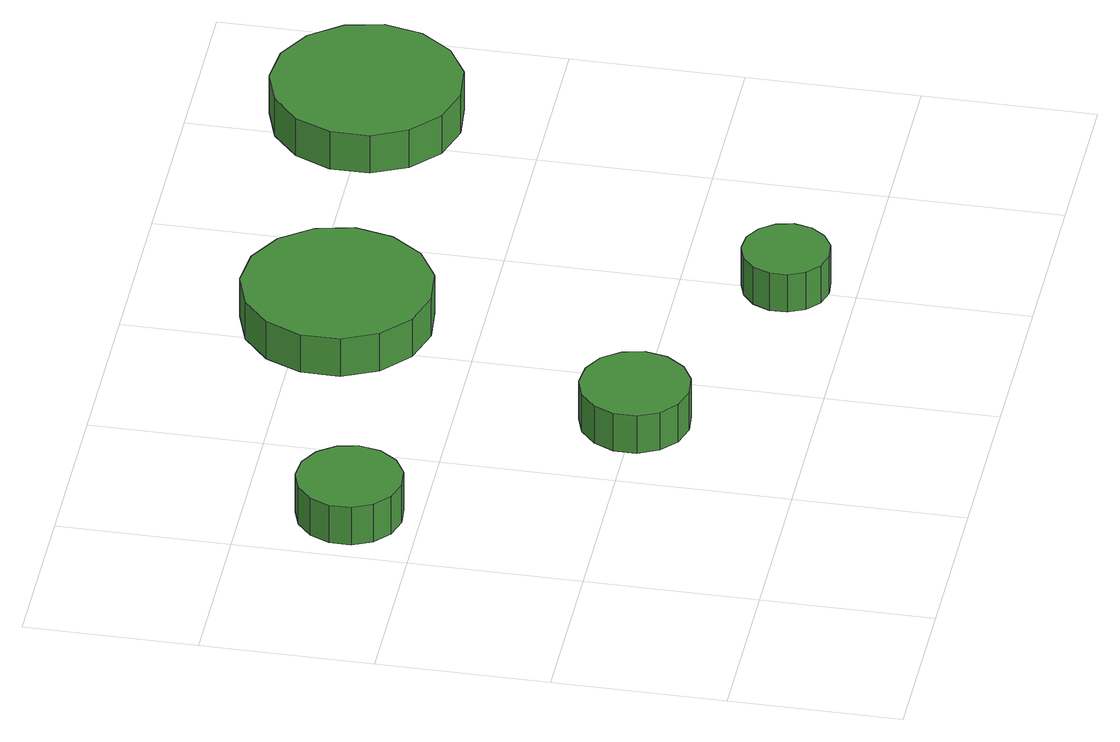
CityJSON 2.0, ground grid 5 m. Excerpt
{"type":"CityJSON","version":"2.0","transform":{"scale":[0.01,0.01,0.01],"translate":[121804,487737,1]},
"CityObjects":{
"tree1":{"type":"SolitaryVegetationObject","attributes":{"function":"something"},"geometry":[{"type":"MultiSurface","lod":"1","boundaries":[[[0,1,2,3,4,5,6,7,8,9,10,11,12,13,14]],[[15,16,17,18,19,20,21,22,23,24,25,26,27,28,29]],[[0,29,28,1]],[[1,28,27,2]],[[2,27,26,3]],[[3,26,25,4]],[[4,25,24,5]],[[5,24,23,6]],[[6,23,22,7]],[[7,22,21,8]],[[8,21,20,9]],[[9,20,19,10]],[[10,19,18,11]],[[11,18,17,12]],[[12,17,16,13]],[[13,16,15,14]],[[14,15,29,0]]]}]},
"tree2":{"type":"SolitaryVegetationObject","attributes":{"function":"something"},"geometry":[{"type":"MultiSurface","lod":"1","boundaries":[[[30,31,32,33,34,35,36,37,38,39,40,41,42,43,44]],[[45,46,47,48,49,50,51,52,53,54,55,56,57,58,59]],[[30,59,58,31]],[[31,58,57,32]],[[32,57,56,33]],[[33,56,55,34]],[[34,55,54,35]],[[35,54,53,36]],[[36,53,52,37]],[[37,52,51,38]],[[38,51,50,39]],[[39,50,49,40]],[[40,49,48,41]],[[41,48,47,42]],[[42,47,46,43]],[[43,46,45,44]],[[44,45,59,30]]]}]},
"tree3":{"type":"SolitaryVegetationObject","attributes":{"function":"something"},"geometry":[{"type":"MultiSurface","lod":"1","boundaries":[[[60,61,62,63,64,65,66,67,68,69,70,71,72,73,74]],[[75,76,77,78,79,80,81,82,83,84,85,86,87,88,89]],[[60,89,88,61]],[[61,88,87,62]],[[62,87,86,63]],[[63,86,85,64]],[[64,85,84,65]],[[65,84,83,66]],[[66,83,82,67]],[[67,82,81,68]],[[68,81,80,69]],[[69,80,79,70]],[[70,79,78,71]],[[71,78,77,72]],[[72,77,76,73]],[[73,76,75,74]],[[74,75,89,60]]]}]},
"tree4":{"type":"SolitaryVegetationObject","attributes":{"function":"something"},"geometry":[{"type":"MultiSurface","lod":"1","boundaries":[[[90,91,92,93,94,95,96,97,98,99,100,101,102,103,104]],[[105,106,107,108,109,110,111,112,113,114,115,116,117,118,119]],[[90,119,118,91]],[[91,118,117,92]],[[92,117,116,93]],[[93,116,115,94]],[[94,115,114,95]],[[95,114,113,96]],[[96,113,112,97]],[[97,112,111,98]],[[98,111,110,99]],[[99,110,109,100]],[[100,109,108,101]],[[101,108,107,102]],[[102,107,106,103]],[[103,106,105,104]],[[104,105,119,90]]]}]},
"tree5":{"type":"SolitaryVegetationObject","attributes":{"function":"something"},"geometry":[{"type":"MultiSurface","lod":"1","boundaries":[[[120,121,122,123,124,125,126,127,128,129,130,131,132,133,134]],[[135,136,137,138,139,140,141,142,143,144,145,146,147,148,149]],[[120,149,148,121]],[[121,148,147,122]],[[122,147,146,123]],[[123,146,145,124]],[[124,145,144,125]],[[125,144,143,126]],[[126,143,142,127]],[[127,142,141,128]],[[128,141,140,129]],[[129,140,139,130]],[[130,139,138,131]],[[131,138,137,132]],[[132,137,136,133]],[[133,136,135,134]],[[134,135,149,120]]]}]}
},
"vertices":[
[352,1200,147],[339,1262,147],[302,1313,147],[247,1345,147],[184,1351,147],[124,1332,147],[77,1289,147],[51,1232,147],[51,1168,147],[77,1111,147],[124,1068,147],[184,1049,147],[247,1055,147],[302,1087,147],[339,1138,147],[339,1138,20],[302,1087,20],[247,1055,20],[184,1049,20],[124,1068,20],[77,1111,20],[51,1168,20],[51,1232,20],[77,1289,20],[124,1332,20],[184,1351,20],[247,1345,20],[302,1313,20],[339,1262,20],[352,1200,20],
[958,500,140],[945,564,140],[906,618,140],[849,650,140],[783,657,140],[721,637,140],[672,593,140],[645,533,140],[645,467,140],[672,407,140],[721,363,140],[783,343,140],[849,350,140],[906,382,140],[945,436,140],[945,436,13],[906,382,13],[849,350,13],[783,343,13],[721,363,13],[672,407,13],[645,467,13],[645,533,13],[672,593,13],[721,637,13],[783,657,13],[849,650,13],[906,618,13],[945,564,13],[958,500,13],
[1374,1400,163],[1350,1511,163],[1283,1603,163],[1185,1660,163],[1071,1672,163],[963,1637,163],[879,1561,163],[832,1457,163],[832,1343,163],[879,1239,163],[963,1163,163],[1071,1128,163],[1185,1140,163],[1283,1197,163],[1350,1289,163],[1350,1289,36],[1283,1197,36],[1185,1140,36],[1071,1128,36],[963,1163,36],[879,1239,36],[832,1343,36],[832,1457,36],[879,1561,36],[963,1637,36],[1071,1672,36],[1185,1660,36],[1283,1603,36],[1350,1511,36],[1374,1400,36],
[1626,200,155],[1615,251,155],[1584,293,155],[1539,320,155],[1487,325,155],[1437,309,155],[1398,274,155],[1377,226,155],[1377,174,155],[1398,126,155],[1437,91,155],[1487,75,155],[1539,80,155],[1584,107,155],[1615,149,155],[1615,149,28],[1584,107,28],[1539,80,28],[1487,75,28],[1437,91,28],[1398,126,28],[1377,174,28],[1377,226,28],[1398,274,28],[1437,309,28],[1487,325,28],[1539,320,28],[1584,293,28],[1615,251,28],[1626,200,28],
[2374,1500,156],[2350,1611,156],[2283,1703,156],[2185,1760,156],[2071,1772,156],[1963,1737,156],[1879,1661,156],[1832,1557,156],[1832,1443,156],[1879,1339,156],[1963,1263,156],[2071,1228,156],[2185,1240,156],[2283,1297,156],[2350,1389,156],[2350,1389,29],[2283,1297,29],[2185,1240,29],[2071,1228,29],[1963,1263,29],[1879,1339,29],[1832,1443,29],[1832,1557,29],[1879,1661,29],[1963,1737,29],[2071,1772,29],[2185,1760,29],[2283,1703,29],[2350,1611,29],[2374,1500,29]
]}
